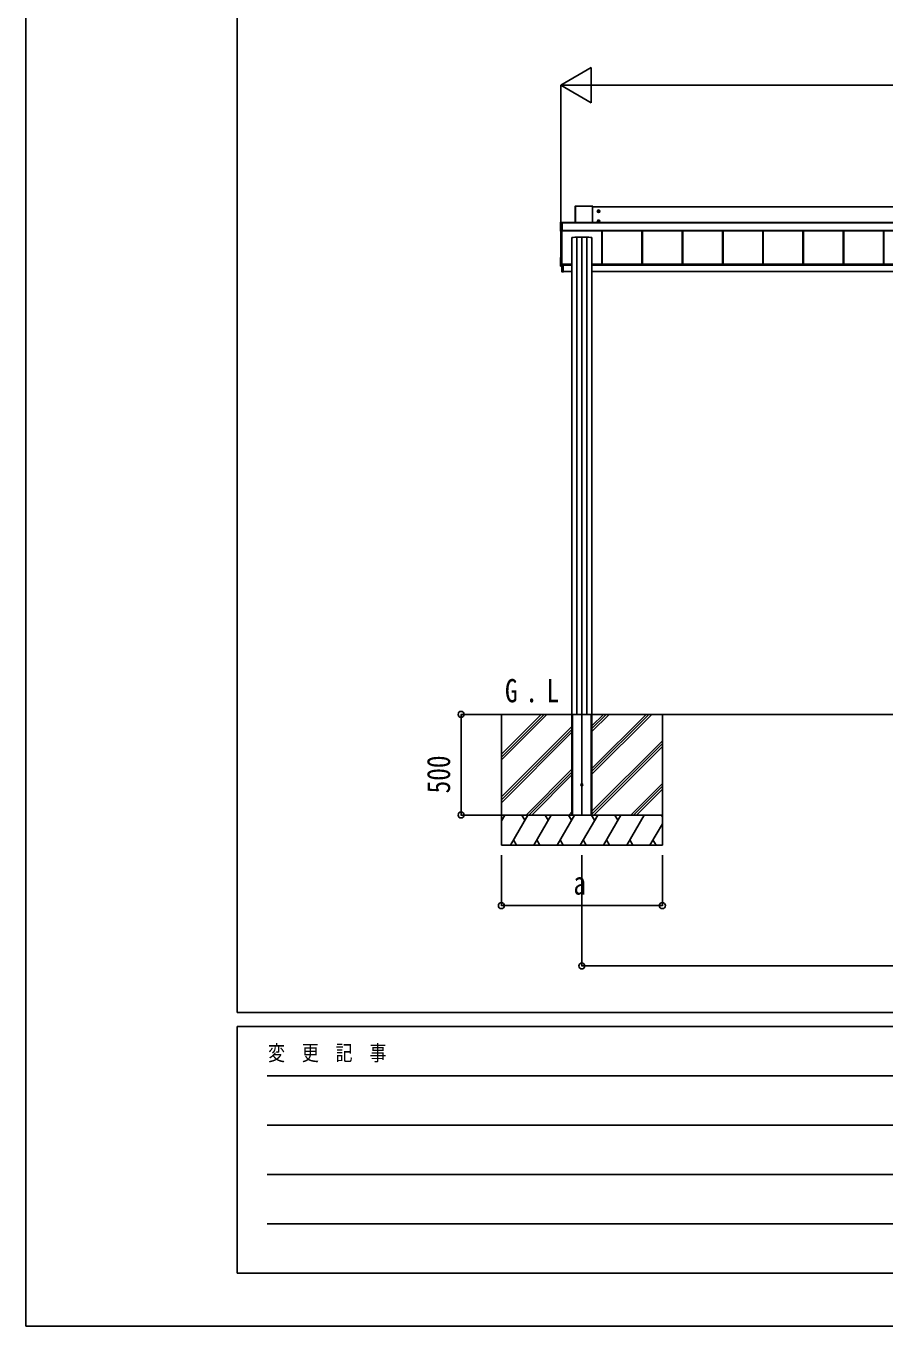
# Model space of a CAD drawing. Units: millimetres, scale not verified. Extents: x -14718 to 14718, y -10395 to 10395.
# Drawn here: x -14718 to -10454, y -10395 to -3937 of the extents above; entities that cross this region are included whole.
import ezdxf
from ezdxf.enums import TextEntityAlignment as Align

# ---------------------------------------------------------------- set-up
doc = ezdxf.new("R2010")
doc.units = ezdxf.units.MM
doc.header["$LTSCALE"] = 50
for name, color, linetype in [('0-2_USER1', 3, 'Continuous'), ('0-3_YKK_12', 2, 'Continuous'), ('0-4_YKK_A1', 4, 'Continuous'), ('0-5_YKK_D', 6, 'Continuous'), ('0-6_YKK_ZWAK', 7, 'Continuous')]:
    doc.layers.add(name, color=color, linetype=linetype)
doc.styles.add('ＭＳ ゴシック', font='')
doc.styles.get('ＭＳ ゴシック').set_extended_font_data('MS Gothic')

msp = doc.modelspace()

# ---------------------------------------------------------------- linework, layer by layer
at = {"layer": '0-3_YKK_12'}
msp.add_line((-11955.44, -7859), (-11955.44, -4983.3), dxfattribs=at)
at = {"layer": '0-4_YKK_A1'}
for p, q in [((-11988.44, -4831.65), (-11988.44, -4913.81)), ((-11988.1, -4831.79), (-11988.44, -4831.65)), ((-11988.1, -4913.81), (-11988.1, -4831.79)), ((-11902.93, -4831.15), (-11987.94, -4831.15)), ((-11987.94, -4831.15), (-11987.6, -4831.3)), ((-11987.6, -4831.3), (-11987.6, -4831.78)), ((-11987.6, -4831.78), (-11987.6, -4913.81)), ((-11903.27, -4831.78), (-11987.6, -4831.78)), ((-11903.27, -4831.3), (-11902.93, -4831.15)), ((-11903.27, -4913.81), (-11903.27, -4831.78)), ((-11902.44, -4831.65), (-11902.77, -4831.79)), ((-11902.77, -4831.79), (-11902.77, -4913.81)), ((-11902.44, -4913.81), (-11902.44, -4831.65)), ((-6208.44, -4835.37), (-11902.44, -4835.37)), ((-11879.69, -4857.11), (-11865.19, -4857.11)), ((-11879.69, -4907.08), (-11865.19, -4907.08)), ((-11874.72, -4856.35), (-11875.44, -4856.35)), ((-11874.72, -4906.32), (-11875.44, -4906.32)), ((-11872.44, -4864.36), (-11872.44, -4849.86)), ((-11872.44, -4914.33), (-11872.44, -4899.83)), ((-11870.16, -4857.87), (-11869.44, -4857.87)), ((-11870.16, -4907.84), (-11869.44, -4907.84)), ((-12061.94, -4955.01), (-12061.94, -4913.04)), ((-12061.47, -4913.23), (-12061.94, -4913.04)), ((-12061.94, -4955.01), (-12061.47, -4954.29)), ((-12061.47, -4954.29), (-12061.47, -4913.23)), ((-12061.44, -4912.54), (-12055.74, -4912.54)), ((-12061.44, -4912.54), (-12060.98, -4912.73)), ((-12060.98, -4954.79), (-12061.44, -4955.51)), ((-12055.74, -4955.51), (-12061.44, -4955.51)), ((-12060.98, -4913.22), (-12060.98, -4954.27)), ((-12053.94, -4913.22), (-12060.98, -4913.22)), ((-12060.44, -4955.51), (-12060.44, -5127.93)), ((-12055.74, -4912.57), (-12055.74, -4912.54)), ((-12055.74, -4955.51), (-12055.74, -4955.39)), ((-12055.44, -4955.35), (-12055.44, -5127.98)), ((-12053.94, -4912.58), (-12055.14, -4912.58)), ((-12055.14, -4912.58), (-12055.14, -4912.58)), ((-12053.94, -4912.58), (-12055.14, -4912.58)), ((-12055.14, -4955.34), (-12053.94, -4955.34)), ((-12055.14, -4955.34), (-12055.14, -4955.34)), ((-12055.14, -4955.34), (-12053.94, -4955.34)), ((-12053.94, -4912.73), (-12053.94, -4912.58)), ((-12053.94, -4912.58), (-12053.94, -4912.58)), ((-12053.94, -4912.73), (-12053.94, -4913.22)), ((-12053.94, -4913.22), (-12053.94, -4954.27)), ((-6162.94, -4913.81), (-12053.94, -4913.81)), ((-6162.94, -4914.29), (-12053.94, -4914.29)), ((-6162.94, -4953.27), (-12053.94, -4953.27)), ((-6162.94, -4953.78), (-12053.94, -4953.78)), ((-12053.94, -4953.92), (-6162.94, -4953.92)), ((-6162.94, -4953.92), (-12053.94, -4953.92)), ((-12053.94, -4954.27), (-12053.94, -4954.79)), ((-12053.94, -4954.79), (-12053.94, -4955.34)), ((-12053.94, -4955.34), (-12053.94, -4955.34)), ((-11856.94, -4953.92), (-11856.94, -5120.15)), ((-11856.54, -4953.92), (-11856.54, -5119.21)), ((-11853.94, -4953.92), (-11853.94, -5120.15)), ((-11656.94, -4953.92), (-11656.94, -5120.15)), ((-11654.34, -4953.92), (-11654.34, -5120.15)), ((-11653.94, -4953.92), (-11653.94, -5120.15)), ((-11456.94, -4953.92), (-11456.94, -5120.15)), ((-11454.34, -4953.92), (-11454.34, -5120.15)), ((-11453.94, -4953.92), (-11453.94, -5120.15)), ((-11256.94, -4953.92), (-11256.94, -5120.15)), ((-11254.34, -4953.92), (-11254.34, -5120.15)), ((-11253.94, -4953.92), (-11253.94, -5120.15)), ((-11056.94, -4953.92), (-11056.94, -5120.15)), ((-11054.34, -4953.92), (-11054.34, -5120.15)), ((-11053.94, -4953.92), (-11053.94, -5120.15)), ((-10856.94, -4953.92), (-10856.94, -5120.15)), ((-10854.34, -4953.92), (-10854.34, -5120.15)), ((-10853.94, -4953.92), (-10853.94, -5120.15)), ((-10656.94, -4953.92), (-10656.94, -5120.15)), ((-10654.34, -4953.92), (-10654.34, -5120.15)), ((-10653.94, -4953.92), (-10653.94, -5120.15)), ((-10456.94, -4953.92), (-10456.94, -5120.15)), ((-10454.34, -4953.92), (-10454.34, -5120.15)), ((-12005.44, -4987.86), (-12005.44, -7352.5)), ((-11980.25, -4986.12), (-11980.25, -7356.5)), ((-11930.62, -4986.12), (-11930.62, -7356.5)), ((-11905.44, -4987.86), (-11905.44, -7352.5)), ((-12061.44, -5087.91), (-12061.44, -5128.97)), ((-12060.97, -5087.41), (-12060.44, -5087.38)), ((-12061.44, -5129.21), (-12061.44, -5128.97)), ((-12060.97, -5129.47), (-12055.25, -5129.82)), ((-12060.97, -5129.47), (-12060.97, -5129.71)), ((-12060.97, -5129.71), (-12054.94, -5130.09)), ((-12060.97, -5129.71), (-12060.97, -5129.71)), ((-12060.97, -5129.71), (-12054.94, -5130.09)), ((-12059.94, -5128.48), (-12055.94, -5128.48)), ((-12055.25, -5129.86), (-12055.25, -5129.82)), ((-12051.94, -5119.76), (-12055.14, -5119.76)), ((-12054.94, -5121.71), (-12054.94, -5119.76)), ((-12054.94, -5125.3), (-12054.94, -5121.71)), ((-12054.65, -5121.71), (-12054.94, -5121.71)), ((-12054.94, -5158.38), (-12054.94, -5125.3)), ((-12054.65, -5125.3), (-12054.94, -5125.3)), ((-12054.94, -5158.38), (-12054.65, -5158.38)), ((-12054.65, -5119.76), (-12054.65, -5121.71)), ((-12054.65, -5125.3), (-12054.65, -5158.38)), ((-12054.65, -5158.38), (-12048.44, -5158.76)), ((-12048.44, -5159.06), (-12054.65, -5158.68)), ((-12054.64, -5125), (-12054.64, -5122.01)), ((-12054.64, -5125), (-12054.64, -5125)), ((-12048.44, -5125.28), (-12054.64, -5125.3)), ((-12054.63, -5125), (-12054.63, -5125)), ((-12054.15, -5122.21), (-12054.44, -5122.21)), ((-12054.15, -5124.8), (-12054.44, -5124.8)), ((-12054.15, -5122.21), (-12054.15, -5124.8)), ((-12054.15, -5124.8), (-12048.44, -5124.78)), ((-12053.44, -5120.5), (-12053.44, -5119.76)), ((-12053.44, -5120.5), (-12048.44, -5120.49)), ((-12005.44, -5120.15), (-12052.44, -5120.15)), ((-12052.44, -5120.15), (-12052.44, -5120.44)), ((-12052.44, -5120.44), (-12052.44, -5120.5)), ((-12051.94, -5120.15), (-12051.94, -5119.76)), ((-12048.44, -5124.78), (-12048.44, -5120.49)), ((-12005.44, -5122.15), (-12048.44, -5122.15)), ((-12048.44, -5124.78), (-12048.44, -5124.98)), ((-12005.44, -5125.02), (-12048.44, -5125.02)), ((-12048.44, -5125.28), (-12048.44, -5158.76)), ((-12006.28, -5156.5), (-12048.44, -5156.5)), ((-12048.44, -5158.76), (-12048.44, -5159.06)), ((-12006.44, -5158.68), (-12006.3, -5156.5)), ((-12006.28, -5156.5), (-12005.8, -5156.5)), ((-12005.94, -5159), (-12006.14, -5159)), ((-12005.8, -5156.5), (-12005.94, -5158.68)), ((-12005.44, -5159), (-12005.94, -5159)), ((-12005.44, -5156.5), (-12005.8, -5156.5)), ((-6205.44, -5120.15), (-11905.44, -5120.15)), ((-6205.44, -5122.15), (-11905.44, -5122.15)), ((-6205.44, -5125.02), (-11905.44, -5125.02)), ((-11905.07, -5156.5), (-11905.44, -5156.5)), ((-11905.44, -5158.68), (-11904.93, -5158.68)), ((-11904.93, -5159), (-11905.44, -5159)), ((-11905.07, -5156.5), (-11904.59, -5156.5)), ((-11904.93, -5158.68), (-11905.07, -5156.5)), ((-11904.93, -5159), (-11904.93, -5158.68)), ((-11904.73, -5159), (-11904.93, -5159)), ((-6205.44, -5156.5), (-11904.59, -5156.5)), ((-11904.57, -5156.5), (-11904.43, -5158.68)), ((-12005.44, -7356.5), (-12455.44, -7356.5)), ((-12355.44, -7356.5), (-12355.44, -8006.5)), ((-12355.44, -7583.13), (-12128.8, -7356.5)), ((-12355.44, -7554.85), (-12157.09, -7356.5)), ((-12355.44, -7568.99), (-12143, -7356.56)), ((-12005.44, -7352.5), (-12005.44, -7856.5)), ((-12005.44, -7356.5), (-12005.14, -7356.5)), ((-12005.44, -7356.5), (-12005.44, -7856.5)), ((-12005.14, -7356.5), (-11905.74, -7356.5)), ((-12002.94, -7356.5), (-12002.94, -7856.5)), ((-12001.44, -7356.5), (-12001.44, -7856.5)), ((-11909.44, -7356.5), (-11909.44, -7856.5)), ((-11907.94, -7356.5), (-11907.94, -7856.5)), ((-11905.44, -7352.5), (-11905.44, -7856.5)), ((-11905.44, -7356.5), (-11905.44, -7856.5)), ((-11905.44, -7356.5), (144.56, -7356.5)), ((-11905.44, -7441.5), (-11820.44, -7356.5)), ((-11905.44, -7427.36), (-11834.58, -7356.5)), ((-11905.44, -7413.22), (-11848.72, -7356.5)), ((-11905.44, -7653.63), (-11608.34, -7356.54)), ((-11905.44, -7639.49), (-11622.49, -7356.54)), ((-11905.44, -7625.35), (-11636.63, -7356.54)), ((-11555.44, -7356.5), (-11555.44, -8006.5)), ((-12355.44, -7766.98), (-12005.44, -7416.98)), ((-12355.44, -7781.12), (-12005.44, -7431.12)), ((-12355.44, -7795.26), (-12005.44, -7445.27)), ((-11905.44, -7837.48), (-11555.44, -7487.48)), ((-11905.44, -7851.62), (-11555.44, -7501.62)), ((-11896.18, -7856.5), (-11555.44, -7515.77)), ((-12232.83, -7856.5), (-12005.44, -7629.11)), ((-12218.68, -7856.5), (-12005.44, -7643.26)), ((-12204.54, -7856.5), (-12005.44, -7657.4)), ((-11712.33, -7856.5), (-11555.44, -7699.61)), ((-11698.18, -7856.5), (-11555.44, -7713.75)), ((-11684.04, -7856.5), (-11555.44, -7727.9)), ((-11555.44, -7856.5), (-12355.44, -7856.5)), ((-12355.44, -7885.44), (-12338.73, -7856.5)), ((-11555.44, -7856.5), (-12355.44, -7856.5)), ((-12309.86, -8006.5), (-12223.26, -7856.5)), ((-12238.26, -7882.48), (-12253.26, -7856.5)), ((-12194.39, -8006.5), (-12107.79, -7856.5)), ((-12122.79, -7882.48), (-12137.79, -7856.5)), ((-12078.92, -8006.5), (-11992.32, -7856.5)), ((-12007.32, -7882.49), (-12022.32, -7856.5)), ((-12020.69, -7856.5), (-12005.44, -7841.24)), ((-12005.44, -7856.5), (-11905.44, -7856.5)), ((-11963.45, -8006.5), (-11876.85, -7856.5)), ((-11891.85, -7882.48), (-11906.85, -7856.5)), ((-11847.98, -8006.5), (-11761.38, -7856.5)), ((-11776.38, -7882.48), (-11791.38, -7856.5)), ((-11732.51, -8006.5), (-11645.91, -7856.5)), ((-11555.44, -7865.17), (-11560.44, -7856.5)), ((-12353.73, -7882.48), (-12355.44, -7879.53)), ((-11617.04, -8006.5), (-11555.44, -7899.8)), ((-12355.44, -8006.5), (-11555.44, -8006.5)), ((-12294.86, -7980.52), (-12279.86, -8006.5)), ((-12179.39, -7980.52), (-12164.39, -8006.5)), ((-12063.92, -7980.52), (-12048.92, -8006.5)), ((-11948.45, -7980.52), (-11933.45, -8006.5)), ((-11832.98, -7980.52), (-11817.98, -8006.5)), ((-11717.51, -7980.52), (-11702.51, -8006.5)), ((-11602.04, -7980.52), (-11587.04, -8006.5))]:
    msp.add_line(p, q, dxfattribs=at)
for points in [[(-11987.6, -4831.3), (-11903.27, -4831.3), (-11903.27, -4831.78)], [(-11875.44, -4856.35), (-11875.44, -4857.87), (-11874.72, -4857.87)], [(-11875.44, -4906.32), (-11875.44, -4907.84), (-11874.72, -4907.84)], [(-11871.68, -4854.83), (-11871.68, -4854.11), (-11873.2, -4854.11), (-11873.2, -4854.83)], [(-11873.2, -4859.39), (-11873.2, -4860.11), (-11871.68, -4860.11), (-11871.68, -4859.39)], [(-11871.68, -4904.8), (-11871.68, -4904.08), (-11873.2, -4904.08), (-11873.2, -4904.8)], [(-11869.44, -4857.87), (-11869.44, -4856.35), (-11870.16, -4856.35)], [(-11869.44, -4907.84), (-11869.44, -4906.32), (-11870.16, -4906.32)], [(-12060.98, -4913.22), (-12060.98, -4912.73), (-12053.94, -4912.73)], [(-12053.94, -4954.79), (-12060.98, -4954.79), (-12060.98, -4954.27), (-12053.94, -4954.27)], [(-12055.63, -4912.59), (-12055.68, -4912.57), (-12055.74, -4912.57)], [(-11873.2, -4909.36), (-11873.2, -4910.08), (-11871.68, -4910.08), (-11871.68, -4909.36)], [(-12060.44, -5127.93), (-12060.44, -5128.5), (-12054.94, -5128.84)], [(-12054.63, -5125), (-12054.63, -5125), (-12054.64, -5125)], [(-12054.62, -5125), (-12048.44, -5124.98), (-12048.44, -5125.28)], [(-12054.44, -5124.81), (-12054.44, -5124.8), (-12054.44, -5122.21)], [(-12005.94, -5159), (-12005.94, -5158.68), (-12005.44, -5158.68)], [(-12005.14, -7356.5), (-11905.74, -7356.5), (-11905.44, -7356.5)]]:
    msp.add_lwpolyline(points, dxfattribs=at)
for points in [[(-11872.44, -4851.34), (-11877.44, -4854.23), (-11877.44, -4860), (-11872.44, -4862.89), (-11867.44, -4860), (-11867.44, -4854.23)], [(-11872.44, -4901.31), (-11877.44, -4904.19), (-11877.44, -4909.97), (-11872.44, -4912.86), (-11867.44, -4909.97), (-11867.44, -4904.19)]]:
    msp.add_lwpolyline(points, close=True, dxfattribs=at)
for centre, radius in [((-11872.44, -4857.11), 6.25), ((-11872.44, -4907.08), 6.25), ((-11872.44, -4857.11), 5), ((-11872.44, -4907.08), 5), ((-11955.44, -7706.5), 5)]:
    msp.add_circle(centre, radius, dxfattribs=at)
for centre, radius, start, end in [((-11987.6, -4831.8), 0.5, 90.15046, 179.81463), ((-11987.71, -4835.89), 4.12, 88.40447, 95.35624), ((-11903.27, -4831.8), 0.5, 0.18537, 89.84954), ((-11903.16, -4835.89), 4.12, 84.64376, 91.59553), ((-11872.44, -4857.11), 5.58, 153.74848, 206.25152), ((-11872.44, -4907.08), 5.58, 153.74848, 206.25152), ((-11872.44, -4857.11), 5.58, 93.74848, 146.25152), ((-11872.44, -4857.11), 5.58, 213.74848, 266.25152), ((-11872.44, -4907.08), 5.58, 93.74848, 146.25152), ((-11874.72, -4854.83), 1.52, 270, 0), ((-11874.72, -4859.39), 1.52, 0, 90), ((-11874.72, -4904.8), 1.52, 270, 0), ((-11874.72, -4909.36), 1.52, 0, 90), ((-11872.44, -4857.11), 5.58, 33.74848, 86.25152), ((-11872.44, -4857.11), 5.58, 273.74848, 326.25152), ((-11872.44, -4907.08), 5.58, 33.74848, 86.25152), ((-11870.16, -4854.83), 1.52, 180, 270), ((-11870.16, -4859.39), 1.52, 90, 180), ((-11870.16, -4904.8), 1.52, 180, 270), ((-11870.16, -4909.36), 1.52, 90, 180), ((-11872.44, -4857.11), 5.58, 333.74848, 26.25152), ((-11872.44, -4907.08), 5.58, 333.74848, 26.25152), ((-12060.97, -4913.23), 0.5, 90.15046, 179.81463), ((-12061.09, -4917.33), 4.12, 88.40447, 95.35624), ((-12061.09, -4958.39), 4.12, 88.40447, 95.35624), ((-12060.97, -4954.29), 0.502, 180.349, 269.68592), ((-12055.74, -4955.09), 0.301, 269.99262, 297.9043), ((-12055.55, -4910.84), 1.74, 265.66516, 269.50049), ((-12055.23, -4958.05), 2.71, 88.10375, 98.40666), ((-11872.44, -4907.08), 5.58, 213.74848, 266.25152), ((-11872.44, -4907.08), 5.58, 273.74848, 326.25152), ((-12060.94, -5087.91), 0.5, 93.48119, 179.98396), ((-12060.94, -5128.97), 0.5, 180.01604, 266.51881), ((-12060.94, -5129.21), 0.5, 180, 266.3803), ((-12060.94, -5129.21), 0.5, 180.01604, 266.51881), ((-12059.94, -5127.98), 0.5, 180.01746, 270.01745), ((-12055.94, -5127.98), 0.5, 269.98255, 359.98254), ((-12055.14, -5119.46), 0.3, 180.01748, 270.01745), ((-12055.24, -5129.52), 0.3, 266.48405, 359.9811), ((-12055.24, -5129.56), 0.3, 266.48405, 359.9811), ((-12054.64, -5121.71), 0.3, 180.01746, 270.01745), ((-12054.64, -5125.3), 0.3, 90.12237, 180), ((-12054.64, -5158.38), 0.3, 180, 266.5), ((-12053.31, -5121.78), 1.35, 177.08798, 189.90325), ((-12053.44, -5125.22), 1.22, 169.53624, 183.72385), ((-12053.42, -5158.53), 1.24, 173.06854, 186.93146), ((-12053.43, -5125.17), 1.21, 171.62247, 185.82998), ((-12053.39, -5125.22), 1.25, 169.72631, 183.54265), ((-12054.62, -5125.3), 0.3, 90.22184, 92.22662), ((-12054.62, -5125.14), 0.141, 90.0241, 94.22537), ((-12054.22, -5126.78), 1.98, 88.04873, 96.20074), ((-12006.14, -5158.7), 0.3, 176.5, 270), ((-11904.73, -5158.7), 0.3, 270, 3.5)]:
    msp.add_arc(centre, radius, start, end, dxfattribs=at)
for centre, major_axis, ratio, start_param, end_param in [((-11987.93, -4831.65), (0.382, -0.325), 0.996231, 2.2770247, 3.8440941), ((-11902.94, -4831.65), (0.382, 0.325), 0.996231, 5.5806839, 7.1477533), ((-12061.43, -4913.04), (0.382, -0.325), 0.996231, 2.2770247, 3.8440941), ((-12061.43, -4955.01), (0.382, 0.325), 0.996231, 2.4390913, 4.0061606), ((-12055.14, -4912.57), (0.6, 0), 0.026226, 3.1415927, 3.8726279), ((-12055.14, -4955.39), (0.6, 0), 0.096025, 1.5707963, 3.1415927), ((-12055.74, -4955.21), (0, 0.3), 0.998743, 3.1415927, 4.2299164), ((-12055.14, -4912.57), (0.6, 0), 0.026226, 3.8726279, 4.712389), ((-11955.44, -4987.86), (50, 0), 0.04, 6.2831853, 9.424778), ((-12054.65, -5129.89), (0.6, -0.037), 0.034769, 3.1437205, 4.2258199), ((-12054.65, -5122.21), (0.301, 0.4), 0.997782, 5.3593221, 6.9301184), ((-12054.65, -5124.8), (0.301, 0.4), 0.997782, 3.7885257, 3.8252324), ((-12054.64, -5122.21), (0.108, 0.169), 0.994155, 5.2849907, 6.855787), ((-12054.64, -5124.8), (-0.145, 0.15), 0.921201, 2.3686772, 3.9027669), ((-12054.64, -5124.8), (0.482, -0.007), 0.414889, 4.7553012, 6.2893908), ((-12054.14, -5124.8), (0.001, 0.2), 0.09157, 1.5714198, 1.6062613), ((-12005.94, -5158.7), (0.5, -0.018), 0.036539, 1.5736281, 3.1406975), ((-11904.93, -5158.7), (0.5, 0.018), 0.036539, 0.0008951, 1.5679645)]:
    msp.add_ellipse(centre, major_axis=major_axis, ratio=ratio, start_param=start_param, end_param=end_param, dxfattribs=at)
at = {"layer": '0-5_YKK_D'}
for p, q in [((-12060.44, -4231.15), (-11908.88, -4143.65)), ((-11908.88, -4318.65), (-11908.88, -4143.65)), ((-12060.44, -4954.51), (-12060.44, -4230.15)), ((-12060.44, -4231.15), (-11908.88, -4318.65)), ((-12060.44, -4231.15), (-11757.33, -4231.15)), ((-11885.44, -4231.15), (-425.44, -4231.15)), ((-12456.44, -7356.5), (-12556.44, -7356.5)), ((-12555.44, -7356.5), (-12555.44, -7856.5)), ((-12356.44, -7856.5), (-12556.44, -7856.5)), ((-12355.44, -8056.5), (-12355.44, -8307.5)), ((-11955.44, -8056.5), (-11955.44, -8607.5)), ((-11555.44, -8056.5), (-11555.44, -8307.5)), ((-12355.44, -8306.5), (-11555.44, -8306.5)), ((-11955.44, -8606.5), (-6155.44, -8606.5))]:
    msp.add_line(p, q, dxfattribs=at)
for centre in [(-12555.44, -7356.5), (-12555.44, -7856.5), (-12355.44, -8306.5), (-11555.44, -8306.5), (-11955.44, -8606.5)]:
    msp.add_circle(centre, 14.88, dxfattribs=at)
at = {"layer": '0-6_YKK_ZWAK'}
for p, q in [((-13667.43, -8837.5), (-13667.43, 9712.5)), ((13632.57, -8837.5), (-13667.43, -8837.5)), ((-4567.43, -8907.5), (-13667.43, -8907.5)), ((-13667.43, -10132.5), (-13667.43, -8907.5)), ((-13518.68, -9152.5), (-4742.43, -9152.5)), ((-13518.68, -9397.5), (-4742.43, -9397.5)), ((-13518.68, -9642.5), (-4742.43, -9642.5)), ((-13518.68, -9887.5), (-4742.43, -9887.5)), ((-13667.43, -10132.5), (-4567.43, -10132.5))]:
    msp.add_line(p, q, dxfattribs=at)
msp.add_lwpolyline([(-14717.5, -10395), (14717.5, -10395), (14717.5, 10395), (-14717.5, 10395)], close=True, dxfattribs=at)

# ---------------------------------------------------------------- texts
at = {"layer": '0-2_USER1', "style": 'ＭＳ ゴシック', "width": 0.8}
for s, p in [('G', (-12337.44, -7331.19)), ('L', (-12130.57, -7331.19)), ('.', (-12236.64, -7331.19))]:
    msp.add_text(s, height=115.5, dxfattribs=at).set_placement(p, align=Align.BOTTOM_LEFT)
at = {"layer": '0-5_YKK_D', "style": 'ＭＳ ゴシック', "width": 0.8}
msp.add_text('500', height=115.5, rotation=90, dxfattribs=at).set_placement((-12575.44, -7749.3), align=Align.BOTTOM_LEFT)
msp.add_text('a', height=115.5, dxfattribs=at).set_placement((-11997.44, -8286.5), align=Align.BOTTOM_LEFT)
at = {"layer": '0-6_YKK_ZWAK', "style": 'ＭＳ ゴシック', "width": 0.8}
msp.add_text('変  更  記  事', height=76.98, dxfattribs=at).set_placement((-13514.59, -9100), align=Align.BOTTOM_LEFT)

doc.saveas('drawing.dxf')
